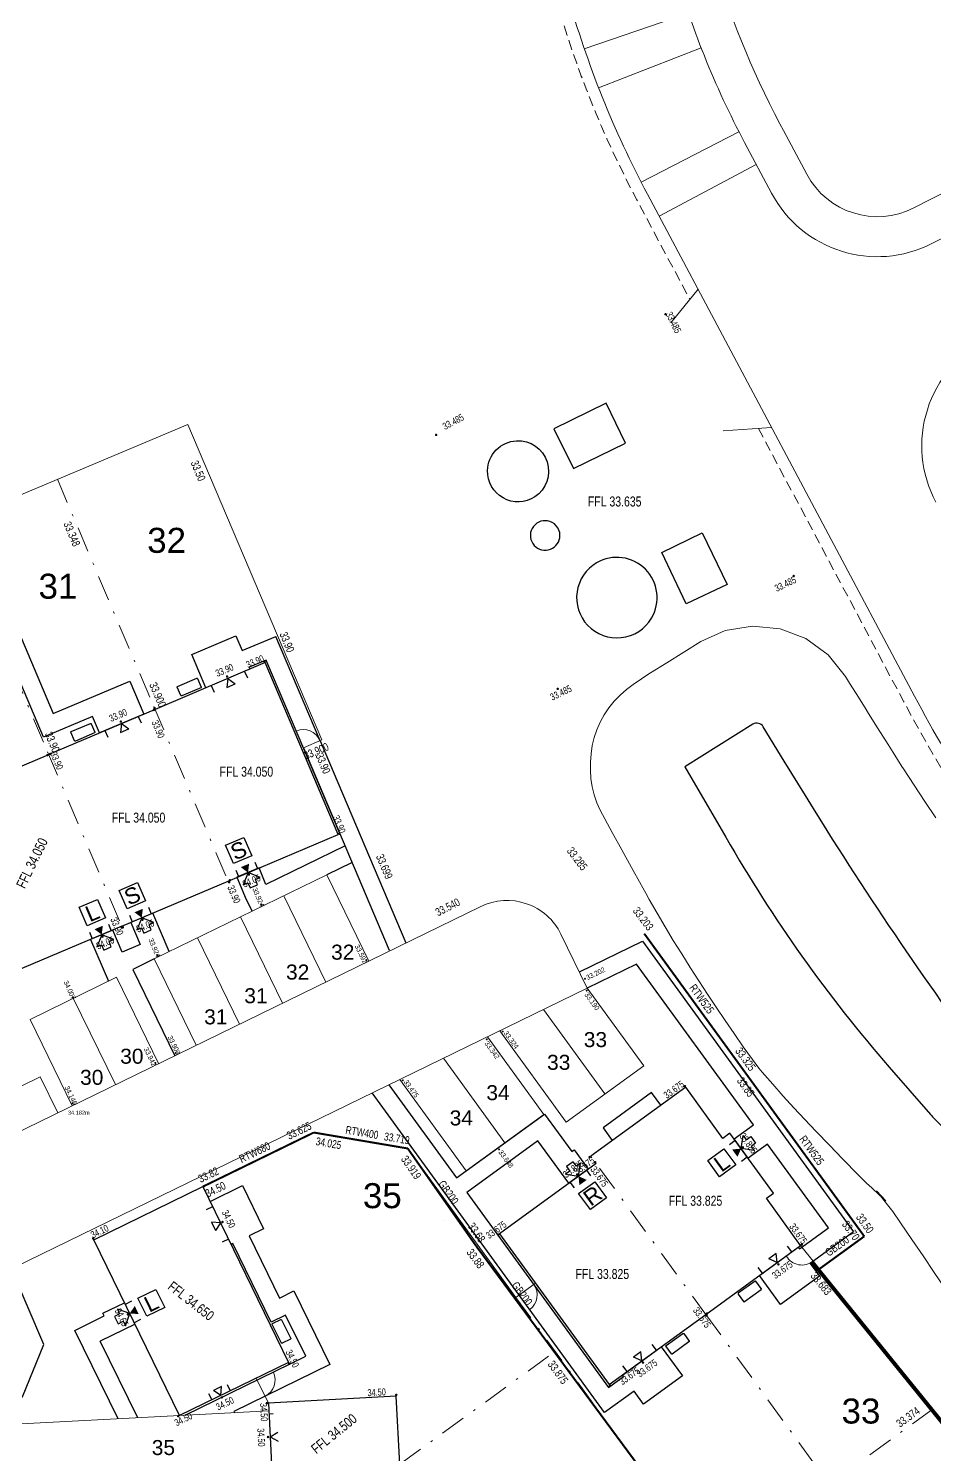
# Model space of a CAD drawing. Header units: metres. Extents: x 337936 to 338610, y 373199 to 374026.
# Drawn here: x 338159.8 to 338205, y 373504 to 373575.3 of the extents above; entities that cross this region are included whole.
import ezdxf

# ---------------------------------------------------------------- set-up
doc = ezdxf.new("R2010")
doc.units = ezdxf.units.M
for name, pattern in [('DASHDOT', [25.4, 12.7, -6.35, 0, -6.35]), ('DASHED', [0.75, 0.5, -0.25]), ('DASHED2', [0.375, 0.25, -0.125])]:
    doc.linetypes.add(name, pattern=pattern)
for name, color, linetype in [('0TT-0Layer', 252, 'Continuous'), ('A-WH_HT-Access-Main', 252, 'Continuous'), ('A-WH_HT-Services-ASHP', 252, 'Continuous'), ('A-WH_HT-Wall-Party Wall Line', 252, 'Continuous'), ('A-WH_HT-Wall-Structure', 252, 'Continuous'), ('C-Zz4050-T-SpotLevels', 7, 'Continuous'), ('DGL-Hedgerow', 252, 'HEDGE'), ('DGL-Paths', 252, 'Continuous'), ('EARTHWORKS', 252, 'Continuous'), ('EXTERNAL_WORKS_BACK_OF_FOOTWAY_LEVELS', 7, 'Continuous'), ('HOUSE_EXTERNAL_LEVELS', 7, 'Continuous'), ('HOUSE_SLAB_LEVEL', 7, 'Continuous'), ('PLOT_BOUNDARY_ANNOTATION', 7, 'Continuous'), ('PLOT_BOUNDARY_GRAVEL_BOARD', 7, 'Continuous')]:
    doc.layers.add(name, color=color, linetype=linetype)
doc.layers.add('A-WH_HT-Wall-Door Openings', color=252, linetype='Continuous', plot=False)
for name, color, linetype, lineweight in [('Basin Adoption Boundary', 252, 'Continuous', 0), ('DGL_BT Gates', 252, 'Continuous', 9), ('DGL_BT Rear Fencing', 252, 'DASHDOT', 9), ('DGL_BT-Replacement Fence', 252, 'FENCELINE2', 9), ('DGL_BT-Screen Fence', 252, 'FENCELINE2', 9), ('DGL_BT-Screen Pier Wall + Panels', 252, 'DASHED', 9), ('DGL_DRIVE', 252, 'Continuous', 9), ('DGL_Footpath', 252, 'Continuous', 9), ('DGL_Plot Parking', 252, 'Continuous', 9), ('DGL_PlotNo', 252, 'Continuous', 9), ('DGL_ROAD_KERBLINE', 252, 'Continuous', 9), ('DGL_VERGE', 252, 'DASHED', 9)]:
    doc.layers.add(name, color=color, linetype=linetype, lineweight=lineweight)
doc.layers.add('HOUSE_DOORS', color=3, linetype='Continuous', true_color=0x00ff00)
doc.layers.add('PLOT_BOUNDARY_RETAINING_WALL', color=1, linetype='Continuous', true_color=0xff0000)
doc.styles.add('9751B-2D$0$SSL', font='simplex.shx')
doc.styles.add('AnnotativeArial', font='arial.ttf', dxfattribs={"height": 2})
doc.styles.add('ESTROAD', font='arial.ttf', dxfattribs={"width": 0.75})
doc.styles.get("Standard").update_dxf_attribs({"font": 'arial.ttf'})
doc.styles.add('TTE', font='arial.ttf')
doc.linetypes.add('FENCELINE2', pattern='A,6.35,-2.54,[132,ltypeshp.shx,S=2.54,R=0,X=-2.54,Y=0],-2.54,25.4', length=36.83)
doc.linetypes.add('HEDGE', pattern='A,0.0001,-0.165,[")",9751B-2D$0$SSL,S=0.24,R=110,X=0.1014,Y=0.0975],-0.15,[")",9751B-2D$0$SSL,S=0.3,R=90,X=0.384,Y=0.125],-0.4,[")",9751B-2D$0$SSL,S=0.24,R=70,X=0.353,Y=0.027],-0.43', length=1.1451)

msp = doc.modelspace()

# ---------------------------------------------------------------- hatches: boundary and pattern name
at = {"layer": 'EXTERNAL_WORKS_BACK_OF_FOOTWAY_LEVELS'}
h = msp.add_hatch(color=256, dxfattribs=at)
edge = h.paths.add_edge_path(flags=17)
edge.add_ellipse((338171.396, 373531.518), major_axis=(0.0354, 0.0354), ratio=1, start_angle=45, end_angle=225, ccw=False)
edge.add_ellipse((338171.396, 373531.518), major_axis=(0.0354, 0.0354), ratio=1, start_angle=225, end_angle=405, ccw=False)
h = msp.add_hatch(color=256, dxfattribs=at)
edge = h.paths.add_edge_path(flags=17)
edge.add_ellipse((338166.2, 373528.984), major_axis=(0.0354, 0.0354), ratio=1, start_angle=45, end_angle=225, ccw=False)
edge.add_ellipse((338166.2, 373528.984), major_axis=(0.0354, 0.0354), ratio=1, start_angle=225, end_angle=405, ccw=False)
h = msp.add_hatch(color=256, dxfattribs=at)
edge = h.paths.add_edge_path(flags=17)
edge.add_ellipse((338176.633, 373528.732), major_axis=(0.0354, 0.0354), ratio=1, start_angle=45, end_angle=225, ccw=False)
edge.add_ellipse((338176.633, 373528.732), major_axis=(0.0354, 0.0354), ratio=1, start_angle=225, end_angle=405, ccw=False)
h = msp.add_hatch(color=256, dxfattribs=at)
edge = h.paths.add_edge_path(flags=17)
edge.add_ellipse((338187.563, 373527.8), major_axis=(0.0354, 0.0354), ratio=1, start_angle=45, end_angle=225, ccw=False)
edge.add_ellipse((338187.563, 373527.8), major_axis=(0.0354, 0.0354), ratio=1, start_angle=225, end_angle=405, ccw=False)
h = msp.add_hatch(color=256, dxfattribs=at)
edge = h.paths.add_edge_path(flags=17)
edge.add_ellipse((338187.648, 373527.207), major_axis=(0.0354, 0.0354), ratio=1, start_angle=45, end_angle=225, ccw=False)
edge.add_ellipse((338187.648, 373527.207), major_axis=(0.0354, 0.0354), ratio=1, start_angle=225, end_angle=405, ccw=False)
h = msp.add_hatch(color=256, dxfattribs=at)
edge = h.paths.add_edge_path(flags=17)
edge.add_ellipse((338161.966, 373526.877), major_axis=(0.0354, 0.0354), ratio=1, start_angle=45, end_angle=225, ccw=False)
edge.add_ellipse((338161.966, 373526.877), major_axis=(0.0354, 0.0354), ratio=1, start_angle=225, end_angle=405, ccw=False)
h = msp.add_hatch(color=256, dxfattribs=at)
edge = h.paths.add_edge_path(flags=17)
edge.add_ellipse((338183.45, 373525.159), major_axis=(0.0354, 0.0354), ratio=1, start_angle=45, end_angle=225, ccw=False)
edge.add_ellipse((338183.45, 373525.159), major_axis=(0.0354, 0.0354), ratio=1, start_angle=225, end_angle=405, ccw=False)
h = msp.add_hatch(color=256, dxfattribs=at)
edge = h.paths.add_edge_path(flags=17)
edge.add_ellipse((338182.651, 373524.769), major_axis=(0.0354, 0.0354), ratio=1, start_angle=45, end_angle=225, ccw=False)
edge.add_ellipse((338182.651, 373524.769), major_axis=(0.0354, 0.0354), ratio=1, start_angle=225, end_angle=405, ccw=False)
h = msp.add_hatch(color=256, dxfattribs=at)
edge = h.paths.add_edge_path(flags=17)
edge.add_ellipse((338166.087, 373523.589), major_axis=(0.0354, 0.0354), ratio=1, start_angle=45, end_angle=225, ccw=False)
edge.add_ellipse((338166.087, 373523.589), major_axis=(0.0354, 0.0354), ratio=1, start_angle=225, end_angle=405, ccw=False)
h = msp.add_hatch(color=256, dxfattribs=at)
edge = h.paths.add_edge_path(flags=17)
edge.add_ellipse((338167.106, 373524.086), major_axis=(0.0354, 0.0354), ratio=1, start_angle=45, end_angle=225, ccw=False)
edge.add_ellipse((338167.106, 373524.086), major_axis=(0.0354, 0.0354), ratio=1, start_angle=225, end_angle=405, ccw=False)
h = msp.add_hatch(color=256, dxfattribs=at)
edge = h.paths.add_edge_path(flags=17)
edge.add_ellipse((338178.453, 373522.722), major_axis=(0.0354, 0.0354), ratio=1, start_angle=45, end_angle=225, ccw=False)
edge.add_ellipse((338178.453, 373522.722), major_axis=(0.0354, 0.0354), ratio=1, start_angle=225, end_angle=405, ccw=False)
h = msp.add_hatch(color=256, dxfattribs=at)
edge = h.paths.add_edge_path(flags=17)
edge.add_ellipse((338161.952, 373521.572), major_axis=(0.0354, 0.0354), ratio=1, start_angle=45, end_angle=225, ccw=False)
edge.add_ellipse((338161.952, 373521.572), major_axis=(0.0354, 0.0354), ratio=1, start_angle=225, end_angle=405, ccw=False)
h = msp.add_hatch(color=256, dxfattribs=at)
edge = h.paths.add_edge_path(flags=17)
edge.add_ellipse((338183.269, 373519.265), major_axis=(0.0354, 0.0354), ratio=1, start_angle=45, end_angle=225, ccw=False)
edge.add_ellipse((338183.269, 373519.265), major_axis=(0.0354, 0.0354), ratio=1, start_angle=225, end_angle=405, ccw=False)
at = {"layer": 'HOUSE_DOORS'}
for points in [[(338170.721, 373533.105), (338170.362, 373533.376), (338170.776, 373533.552)], [(338165.408, 373530.85), (338165.048, 373531.121), (338165.463, 373531.297)], [(338163.409, 373530.003), (338163.049, 373530.273), (338163.464, 373530.449)], [(338195.368, 373519.307), (338195.185, 373518.896), (338194.921, 373519.26)], [(338187.239, 373517.925), (338187.65, 373517.742), (338187.286, 373517.478)], [(338164.809, 373511.065), (338165.061, 373511.438), (338165.258, 373511.034)]]:
    msp.add_hatch(color=256, dxfattribs=at).paths.add_polyline_path(points, flags=17)
at = {"layer": 'HOUSE_EXTERNAL_LEVELS'}
h = msp.add_hatch(color=256, dxfattribs=at)
edge = h.paths.add_edge_path(flags=17)
edge.add_ellipse((338191.588, 373561.019), major_axis=(0.0448, 0.0448), ratio=1, start_angle=-18.62578, end_angle=161.37422, ccw=False)
edge.add_ellipse((338191.588, 373561.019), major_axis=(0.0448, 0.0448), ratio=1, start_angle=161.37422, end_angle=341.37422, ccw=False)
h = msp.add_hatch(color=256, dxfattribs=at)
edge = h.paths.add_edge_path(flags=17)
edge.add_ellipse((338180.122, 373554.989), major_axis=(-0.0448, 0.0448), ratio=1, start_angle=-16.92596, end_angle=163.07404, ccw=False)
edge.add_ellipse((338180.122, 373554.989), major_axis=(-0.0448, 0.0448), ratio=1, start_angle=163.07404, end_angle=343.07404, ccw=False)
h = msp.add_hatch(color=256, dxfattribs=at)
edge = h.paths.add_edge_path(flags=17)
edge.add_ellipse((338197.994, 373547.933), major_axis=(-0.0448, 0.0448), ratio=1, start_angle=160.86824, end_angle=340.86824, ccw=False)
edge.add_ellipse((338197.994, 373547.933), major_axis=(-0.0448, 0.0448), ratio=1, start_angle=-19.13176, end_angle=160.86824, ccw=False)
h = msp.add_hatch(color=256, dxfattribs=at)
edge = h.paths.add_edge_path(flags=17)
edge.add_ellipse((338171.548, 373543.669), major_axis=(-0.0448, 0.0448), ratio=1, start_angle=157.99891, end_angle=337.99891, ccw=False)
edge.add_ellipse((338171.548, 373543.669), major_axis=(-0.0448, 0.0448), ratio=1, start_angle=-22.00109, end_angle=157.99891, ccw=False)
h = msp.add_hatch(color=256, dxfattribs=at)
edge = h.paths.add_edge_path(flags=17)
edge.add_ellipse((338169.675, 373542.912), major_axis=(0.0448, 0.0448), ratio=1, start_angle=157.99891, end_angle=337.99891, ccw=False)
edge.add_ellipse((338169.675, 373542.912), major_axis=(0.0448, 0.0448), ratio=1, start_angle=-22.00109, end_angle=157.99891, ccw=False)
h = msp.add_hatch(color=256, dxfattribs=at)
edge = h.paths.add_edge_path(flags=17)
edge.add_ellipse((338186.199, 373542.295), major_axis=(-0.0448, 0.0448), ratio=1, start_angle=160.86824, end_angle=340.86824, ccw=False)
edge.add_ellipse((338186.199, 373542.295), major_axis=(-0.0448, 0.0448), ratio=1, start_angle=-19.13176, end_angle=160.86824, ccw=False)
h = msp.add_hatch(color=256, dxfattribs=at)
edge = h.paths.add_edge_path(flags=17)
edge.add_ellipse((338166.048, 373541.335), major_axis=(-0.0448, 0.0448), ratio=1, start_angle=158, end_angle=338, ccw=False)
edge.add_ellipse((338166.048, 373541.335), major_axis=(-0.0448, 0.0448), ratio=1, start_angle=-22, end_angle=158, ccw=False)
h = msp.add_hatch(color=256, dxfattribs=at)
edge = h.paths.add_edge_path(flags=17)
edge.add_ellipse((338164.362, 373540.657), major_axis=(0.0448, 0.0448), ratio=1, start_angle=158, end_angle=338, ccw=False)
edge.add_ellipse((338164.362, 373540.657), major_axis=(0.0448, 0.0448), ratio=1, start_angle=-22, end_angle=158, ccw=False)
h = msp.add_hatch(color=256, dxfattribs=at)
edge = h.paths.add_edge_path(flags=17)
edge.add_ellipse((338166.01, 373541.238), major_axis=(0.0448, 0.0448), ratio=1, start_angle=-21.81137, end_angle=158.18863, ccw=False)
edge.add_ellipse((338166.01, 373541.238), major_axis=(0.0448, 0.0448), ratio=1, start_angle=158.18863, end_angle=338.18863, ccw=False)
h = msp.add_hatch(color=256, dxfattribs=at)
edge = h.paths.add_edge_path(flags=17)
edge.add_ellipse((338160.696, 373538.983), major_axis=(-0.0448, 0.0448), ratio=1, start_angle=158, end_angle=338, ccw=False)
edge.add_ellipse((338160.696, 373538.983), major_axis=(-0.0448, 0.0448), ratio=1, start_angle=-22, end_angle=158, ccw=False)
h = msp.add_hatch(color=256, dxfattribs=at)
edge = h.paths.add_edge_path(flags=17)
edge.add_ellipse((338160.83, 373539.041), major_axis=(-0.0448, 0.0448), ratio=1, start_angle=-111.98719, end_angle=68.01281, ccw=False)
edge.add_ellipse((338160.83, 373539.041), major_axis=(-0.0448, 0.0448), ratio=1, start_angle=68.01281, end_angle=248.01281, ccw=False)
h = msp.add_hatch(color=256, dxfattribs=at)
edge = h.paths.add_edge_path(flags=17)
edge.add_ellipse((338175.289, 373535.044), major_axis=(-0.0448, 0.0448), ratio=1, start_angle=68.00094, end_angle=248.00094, ccw=False)
edge.add_ellipse((338175.289, 373535.044), major_axis=(-0.0448, 0.0448), ratio=1, start_angle=-111.99906, end_angle=68.00094, ccw=False)
h = msp.add_hatch(color=256, dxfattribs=at)
edge = h.paths.add_edge_path(flags=17)
edge.add_ellipse((338170.764, 373533.006), major_axis=(0.0448, 0.0448), ratio=1, start_angle=-22, end_angle=158, ccw=False)
edge.add_ellipse((338170.764, 373533.006), major_axis=(0.0448, 0.0448), ratio=1, start_angle=158, end_angle=338, ccw=False)
h = msp.add_hatch(color=256, dxfattribs=at)
edge = h.paths.add_edge_path(flags=17)
edge.add_ellipse((338169.778, 373532.625), major_axis=(-0.0448, 0.0448), ratio=1, start_angle=-22, end_angle=158, ccw=False)
edge.add_ellipse((338169.778, 373532.625), major_axis=(-0.0448, 0.0448), ratio=1, start_angle=158, end_angle=338, ccw=False)
h = msp.add_hatch(color=256, dxfattribs=at)
edge = h.paths.add_edge_path(flags=17)
edge.add_ellipse((338169.817, 373532.722), major_axis=(0.0448, 0.0448), ratio=1, start_angle=158.18863, end_angle=338.18863, ccw=False)
edge.add_ellipse((338169.817, 373532.722), major_axis=(0.0448, 0.0448), ratio=1, start_angle=-21.81137, end_angle=158.18863, ccw=False)
h = msp.add_hatch(color=256, dxfattribs=at)
edge = h.paths.add_edge_path(flags=17)
edge.add_ellipse((338165.45, 373530.75), major_axis=(0.0448, 0.0448), ratio=1, start_angle=-22, end_angle=158, ccw=False)
edge.add_ellipse((338165.45, 373530.75), major_axis=(0.0448, 0.0448), ratio=1, start_angle=158, end_angle=338, ccw=False)
h = msp.add_hatch(color=256, dxfattribs=at)
edge = h.paths.add_edge_path(flags=17)
edge.add_ellipse((338163.451, 373529.903), major_axis=(-0.0448, 0.0448), ratio=1, start_angle=-111.98719, end_angle=68.01281, ccw=False)
edge.add_ellipse((338163.451, 373529.903), major_axis=(-0.0448, 0.0448), ratio=1, start_angle=68.01281, end_angle=248.01281, ccw=False)
h = msp.add_hatch(color=256, dxfattribs=at)
edge = h.paths.add_edge_path(flags=17)
edge.add_ellipse((338164.437, 373530.36), major_axis=(0.0448, 0.0448), ratio=1, start_angle=248.01281, end_angle=428.01281, ccw=False)
edge.add_ellipse((338164.437, 373530.36), major_axis=(0.0448, 0.0448), ratio=1, start_angle=68.01281, end_angle=248.01281, ccw=False)
h = msp.add_hatch(color=256, dxfattribs=at)
edge = h.paths.add_edge_path(flags=17)
edge.add_ellipse((338164.465, 373530.37), major_axis=(0.0448, 0.0448), ratio=1, start_angle=-21.81137, end_angle=158.18863, ccw=False)
edge.add_ellipse((338164.465, 373530.37), major_axis=(0.0448, 0.0448), ratio=1, start_angle=158.18863, end_angle=338.18863, ccw=False)
h = msp.add_hatch(color=256, dxfattribs=at)
edge = h.paths.add_edge_path(flags=17)
edge.add_ellipse((338192.553, 373522.433), major_axis=(0.0448, 0.0448), ratio=1, start_angle=260.99996, end_angle=440.99996, ccw=False)
edge.add_ellipse((338192.553, 373522.433), major_axis=(0.0448, 0.0448), ratio=1, start_angle=80.99996, end_angle=260.99996, ccw=False)
h = msp.add_hatch(color=256, dxfattribs=at)
edge = h.paths.add_edge_path(flags=17)
edge.add_ellipse((338195.456, 373519.37), major_axis=(0.0448, 0.0448), ratio=1, start_angle=80.99996, end_angle=260.99996, ccw=False)
edge.add_ellipse((338195.456, 373519.37), major_axis=(0.0448, 0.0448), ratio=1, start_angle=260.99996, end_angle=440.99996, ccw=False)
h = msp.add_hatch(color=256, dxfattribs=at)
edge = h.paths.add_edge_path(flags=17)
edge.add_ellipse((338187.794, 373518.885), major_axis=(-0.0448, 0.0448), ratio=1, start_angle=-99.00004, end_angle=80.99996, ccw=False)
edge.add_ellipse((338187.794, 373518.885), major_axis=(-0.0448, 0.0448), ratio=1, start_angle=80.99996, end_angle=260.99996, ccw=False)
h = msp.add_hatch(color=256, dxfattribs=at)
edge = h.paths.add_edge_path(flags=17)
edge.add_ellipse((338188.075, 373518.623), major_axis=(0.0448, 0.0448), ratio=1, start_angle=260.99996, end_angle=440.99996, ccw=False)
edge.add_ellipse((338188.075, 373518.623), major_axis=(0.0448, 0.0448), ratio=1, start_angle=80.99996, end_angle=260.99996, ccw=False)
h = msp.add_hatch(color=256, dxfattribs=at)
edge = h.paths.add_edge_path(flags=17)
edge.add_ellipse((338187.175, 373518.013), major_axis=(-0.0448, 0.0448), ratio=1, start_angle=80.99996, end_angle=260.99996, ccw=False)
edge.add_ellipse((338187.175, 373518.013), major_axis=(-0.0448, 0.0448), ratio=1, start_angle=-99.00004, end_angle=80.99996, ccw=False)
h = msp.add_hatch(color=256, dxfattribs=at)
edge = h.paths.add_edge_path(flags=17)
edge.add_ellipse((338168.531, 373517.437), major_axis=(0.0448, 0.0448), ratio=1, start_angle=-19.00004, end_angle=160.99996, ccw=False)
edge.add_ellipse((338168.531, 373517.437), major_axis=(0.0448, 0.0448), ratio=1, start_angle=160.99996, end_angle=340.99996, ccw=False)
h = msp.add_hatch(color=256, dxfattribs=at)
edge = h.paths.add_edge_path(flags=17)
edge.add_ellipse((338169.448, 373515.637), major_axis=(-0.0448, 0.0448), ratio=1, start_angle=-19.00004, end_angle=160.99996, ccw=False)
edge.add_ellipse((338169.448, 373515.637), major_axis=(-0.0448, 0.0448), ratio=1, start_angle=160.99996, end_angle=340.99996, ccw=False)
h = msp.add_hatch(color=256, dxfattribs=at)
edge = h.paths.add_edge_path(flags=17)
edge.add_ellipse((338183.224, 373515.008), major_axis=(0.0448, 0.0448), ratio=1, start_angle=260.99996, end_angle=440.99996, ccw=False)
edge.add_ellipse((338183.224, 373515.008), major_axis=(0.0448, 0.0448), ratio=1, start_angle=80.99996, end_angle=260.99996, ccw=False)
h = msp.add_hatch(color=256, dxfattribs=at)
edge = h.paths.add_edge_path(flags=17)
edge.add_ellipse((338162.981, 373514.813), major_axis=(-0.0448, 0.0448), ratio=1, start_angle=-19.00004, end_angle=160.99996, ccw=False)
edge.add_ellipse((338162.981, 373514.813), major_axis=(-0.0448, 0.0448), ratio=1, start_angle=160.99996, end_angle=340.99996, ccw=False)
h = msp.add_hatch(color=256, dxfattribs=at)
edge = h.paths.add_edge_path(flags=17)
edge.add_ellipse((338198.402, 373514.507), major_axis=(-0.0448, 0.0448), ratio=1, start_angle=80.99996, end_angle=260.99996, ccw=False)
edge.add_ellipse((338198.402, 373514.507), major_axis=(-0.0448, 0.0448), ratio=1, start_angle=-99.00004, end_angle=80.99996, ccw=False)
h = msp.add_hatch(color=256, dxfattribs=at)
edge = h.paths.add_edge_path(flags=17)
edge.add_ellipse((338197.228, 373513.519), major_axis=(-0.0448, 0.0448), ratio=1, start_angle=-99.00004, end_angle=80.99996, ccw=False)
edge.add_ellipse((338197.228, 373513.519), major_axis=(-0.0448, 0.0448), ratio=1, start_angle=80.99996, end_angle=260.99996, ccw=False)
h = msp.add_hatch(color=256, dxfattribs=at)
edge = h.paths.add_edge_path(flags=17)
edge.add_ellipse((338164.712, 373511.018), major_axis=(-0.0448, 0.0448), ratio=1, start_angle=160.99996, end_angle=340.99996, ccw=False)
edge.add_ellipse((338164.712, 373511.018), major_axis=(-0.0448, 0.0448), ratio=1, start_angle=-19.00004, end_angle=160.99996, ccw=False)
h = msp.add_hatch(color=256, dxfattribs=at)
edge = h.paths.add_edge_path(flags=17)
edge.add_ellipse((338193.643, 373510.958), major_axis=(-0.0448, 0.0448), ratio=1, start_angle=-99.00004, end_angle=80.99996, ccw=False)
edge.add_ellipse((338193.643, 373510.958), major_axis=(-0.0448, 0.0448), ratio=1, start_angle=80.99996, end_angle=260.99996, ccw=False)
h = msp.add_hatch(color=256, dxfattribs=at)
edge = h.paths.add_edge_path(flags=17)
edge.add_ellipse((338193.66, 373511.061), major_axis=(-0.0448, 0.0448), ratio=1, start_angle=80.99996, end_angle=260.99996, ccw=False)
edge.add_ellipse((338193.66, 373511.061), major_axis=(-0.0448, 0.0448), ratio=1, start_angle=-99.00004, end_angle=80.99996, ccw=False)
h = msp.add_hatch(color=256, dxfattribs=at)
edge = h.paths.add_edge_path(flags=17)
edge.add_ellipse((338172.783, 373508.551), major_axis=(0.0448, 0.0448), ratio=1, start_angle=-19.00004, end_angle=160.99996, ccw=False)
edge.add_ellipse((338172.783, 373508.551), major_axis=(0.0448, 0.0448), ratio=1, start_angle=160.99996, end_angle=340.99996, ccw=False)
h = msp.add_hatch(color=256, dxfattribs=at)
edge = h.paths.add_edge_path(flags=17)
edge.add_ellipse((338190.464, 373508.605), major_axis=(-0.0448, 0.0448), ratio=1, start_angle=-99.00004, end_angle=80.99996, ccw=False)
edge.add_ellipse((338190.464, 373508.605), major_axis=(-0.0448, 0.0448), ratio=1, start_angle=80.99996, end_angle=260.99996, ccw=False)
h = msp.add_hatch(color=256, dxfattribs=at)
edge = h.paths.add_edge_path(flags=17)
edge.add_ellipse((338188.81, 373507.446), major_axis=(0.0448, 0.0448), ratio=1, start_angle=80.99996, end_angle=260.99996, ccw=False)
edge.add_ellipse((338188.81, 373507.446), major_axis=(0.0448, 0.0448), ratio=1, start_angle=260.99996, end_angle=440.99996, ccw=False)
h = msp.add_hatch(color=256, dxfattribs=at)
edge = h.paths.add_edge_path(flags=17)
edge.add_ellipse((338169.416, 373506.87), major_axis=(0.0448, 0.0448), ratio=1, start_angle=-19.00004, end_angle=160.99996, ccw=False)
edge.add_ellipse((338169.416, 373506.87), major_axis=(0.0448, 0.0448), ratio=1, start_angle=160.99996, end_angle=340.99996, ccw=False)
h = msp.add_hatch(color=256, dxfattribs=at)
edge = h.paths.add_edge_path(flags=17)
edge.add_ellipse((338171.667, 373506.583), major_axis=(0.0448, 0.0448), ratio=1, start_angle=-42.00004, end_angle=137.99996, ccw=False)
edge.add_ellipse((338171.667, 373506.583), major_axis=(0.0448, 0.0448), ratio=1, start_angle=137.99996, end_angle=317.99996, ccw=False)
h = msp.add_hatch(color=256, dxfattribs=at)
edge = h.paths.add_edge_path(flags=17)
edge.add_ellipse((338178.13, 373506.995), major_axis=(-0.0448, 0.0448), ratio=1, start_angle=137.99996, end_angle=317.99996, ccw=False)
edge.add_ellipse((338178.13, 373506.995), major_axis=(-0.0448, 0.0448), ratio=1, start_angle=-42.00004, end_angle=137.99996, ccw=False)
h = msp.add_hatch(color=256, dxfattribs=at)
edge = h.paths.add_edge_path(flags=17)
edge.add_ellipse((338167.234, 373505.926), major_axis=(-0.0448, 0.0448), ratio=1, start_angle=160.99996, end_angle=340.99996, ccw=False)
edge.add_ellipse((338167.234, 373505.926), major_axis=(-0.0448, 0.0448), ratio=1, start_angle=-19.00004, end_angle=160.99996, ccw=False)
h = msp.add_hatch(color=256, dxfattribs=at)
edge = h.paths.add_edge_path(flags=17)
edge.add_ellipse((338171.721, 373504.886), major_axis=(-0.0448, 0.0448), ratio=1, start_angle=137.99996, end_angle=317.99996, ccw=False)
edge.add_ellipse((338171.721, 373504.886), major_axis=(-0.0448, 0.0448), ratio=1, start_angle=-42.00004, end_angle=137.99996, ccw=False)

# ---------------------------------------------------------------- linework, layer by layer
at = {"layer": '0TT-0Layer'}
for points in [[(338189.587, 373554.581), (338188.614, 373556.582), (338186.004, 373555.296), (338186.992, 373553.305)], [(338191.408, 373549.115), (338193.422, 373550.093), (338194.671, 373547.514), (338192.62, 373546.545)]]:
    msp.add_lwpolyline(points, close=True, dxfattribs=at)
for points in [[(338185.054, 373551.891, -0.279016), (338183.473, 373551.836, -0.279016), (338182.691, 373553.211, -0.188606), (338183.124, 373554.236, -0.188606), (338184.138, 373554.695, -0.339049), (338185.67, 373553.644, -0.339049)], [(338184.955, 373549.556, 0.309848), (338185.728, 373549.239, 0.309848), (338186.303, 373549.846, 0.177157), (338186.205, 373550.344, 0.177157), (338185.809, 373550.662, 0.319879), (338184.988, 373550.413, 0.319879)], [(338188.147, 373548.594, 0.229206), (338187.165, 373547.142, 0.229206), (338187.694, 373545.472, 0.235447), (338189.38, 373544.855, 0.235447), (338190.887, 373545.829, 0.341239), (338190.585, 373548.27, 0.341239)]]:
    msp.add_lwpolyline(points, format="xyb", close=True, dxfattribs=at)
at = {"layer": 'A-WH_HT-Access-Main'}
for points in [[(338170.721, 373533.105), (338170.475, 373532.496), (338170.715, 373532.597), (338170.824, 373532.34), (338171.201, 373532.5), (338171.092, 373532.757), (338171.331, 373532.859), (338170.721, 373533.105)], [(338165.408, 373530.85), (338165.161, 373530.24), (338165.401, 373530.342), (338165.51, 373530.084), (338165.887, 373530.244), (338165.778, 373530.502), (338166.018, 373530.604), (338165.408, 373530.85)], [(338163.408, 373530.001), (338163.162, 373529.391), (338163.401, 373529.493), (338163.511, 373529.235), (338163.888, 373529.395), (338163.778, 373529.653), (338164.018, 373529.755), (338163.408, 373530.001)], [(338195.368, 373519.307), (338195.471, 373519.956), (338195.624, 373519.745), (338195.851, 373519.91), (338196.091, 373519.579), (338195.865, 373519.414), (338196.018, 373519.204), (338195.368, 373519.307)], [(338187.239, 373517.925), (338187.342, 373518.575), (338187.131, 373518.422), (338186.967, 373518.648), (338186.635, 373518.408), (338186.8, 373518.181), (338186.589, 373518.028), (338187.239, 373517.925)], [(338164.811, 373511.06), (338164.19, 373511.275), (338164.304, 373511.04), (338164.052, 373510.918), (338164.231, 373510.55), (338164.483, 373510.673), (338164.597, 373510.439), (338164.811, 373511.06)]]:
    msp.add_lwpolyline(points, dxfattribs=at)
at = {"layer": 'A-WH_HT-Services-ASHP'}
for points in [[(338168.373, 373542.383, -0.414214), (338168.358, 373542.344), (338167.405, 373541.939, -0.414214), (338167.366, 373541.955), (338167.187, 373542.377, -0.414214), (338167.202, 373542.416), (338168.155, 373542.821, -0.414214), (338168.195, 373542.805)], [(338163.06, 373540.128, -0.414214), (338163.044, 373540.088), (338162.091, 373539.684, -0.414214), (338162.052, 373539.7), (338161.873, 373540.121, -0.414214), (338161.889, 373540.161), (338162.842, 373540.565, -0.414214), (338162.881, 373540.549)], [(338172.361, 373510.758, -0.414214), (338172.401, 373510.744), (338172.855, 373509.814, -0.414214), (338172.841, 373509.773), (338172.43, 373509.573, -0.414214), (338172.389, 373509.586), (338171.936, 373510.517, -0.414214), (338171.95, 373510.557)], [(338191.614, 373509.413, -0.414214), (338191.62, 373509.455), (338192.458, 373510.064, -0.414214), (338192.5, 373510.057), (338192.769, 373509.687, -0.414214), (338192.762, 373509.645), (338191.925, 373509.036, -0.414214), (338191.883, 373509.043)]]:
    msp.add_lwpolyline(points, format="xyb", close=True, dxfattribs=at)
at = {"layer": 'A-WH_HT-Services-ASHP', "elevation": 0}
msp.add_lwpolyline([(338196.104, 373512.676, 0.414214), (338196.062, 373512.682), (338195.224, 373512.074, 0.414214), (338195.218, 373512.032), (338195.487, 373511.662, 0.414214), (338195.529, 373511.655), (338196.366, 373512.263, 0.414214), (338196.373, 373512.305)], format="xyb", close=True, dxfattribs=at)
at = {"layer": 'A-WH_HT-Wall-Door Openings', "linetype": 'ByBlock'}
for p, q in [((338170.551, 373543.166), (338170.688, 373542.842)), ((338168.885, 373542.459), (338169.022, 373542.134)), ((338165.237, 373540.911), (338165.375, 373540.586)), ((338163.571, 373540.203), (338163.709, 373539.879)), ((338171.054, 373533.63), (338171.192, 373533.305)), ((338170.113, 373533.23), (338170.251, 373532.906)), ((338164.799, 373530.975), (338164.937, 373530.65)), ((338165.741, 373531.374), (338165.878, 373531.05)), ((338162.8, 373530.126), (338162.937, 373529.801)), ((338163.741, 373530.525), (338163.879, 373530.201)), ((338194.783, 373519.513), (338195.068, 373519.72)), ((338195.384, 373518.686), (338195.669, 373518.893)), ((338187.86, 373517.94), (338187.653, 373518.226)), ((338187.032, 373517.339), (338186.825, 373517.625)), ((338168.953, 373516.403), (338168.637, 373516.249)), ((338169.747, 373514.776), (338169.43, 373514.622)), ((338197.896, 373514.139), (338197.689, 373514.424)), ((338196.432, 373513.075), (338196.225, 373513.36)), ((338164.904, 373511.674), (338164.587, 373511.52)), ((338165.352, 373510.755), (338165.035, 373510.601)), ((338191.133, 373509.225), (338190.926, 373509.51)), ((338189.668, 373508.161), (338189.461, 373508.446)), ((338169.673, 373507.508), (338169.828, 373507.191)), ((338168.754, 373507.06), (338168.909, 373506.743))]:
    msp.add_line(p, q, dxfattribs=at)
at = {"layer": 'A-WH_HT-Wall-Party Wall Line', "linetype": 'DASHDOT', "lineweight": 15, "ltscale": 0.1}
for points in [[(338166.018, 373541.405), (338169.78, 373532.543)], [(338160.705, 373539.15), (338164.467, 373530.287)], [(338193.688, 373510.896), (338187.765, 373519.049)], [(338193.688, 373510.896), (338188.03, 373518.685)]]:
    msp.add_lwpolyline(points, dxfattribs=at)
at = {"layer": 'A-WH_HT-Wall-Structure', "lineweight": -3}
for p, q in [((338190.894, 373522.111), (338188.465, 373520.346)), ((338191.357, 373521.474), (338190.894, 373522.111)), ((338188.465, 373520.346), (338188.928, 373519.709))]:
    msp.add_line(p, q, dxfattribs=at)
at = {"layer": 'A-WH_HT-Wall-Structure'}
msp.add_line((338171.984, 373506.046), (338171.769, 373506.035), dxfattribs=at)
at = {"layer": 'A-WH_HT-Wall-Structure', "lineweight": -3}
for points in [[(338169.722, 373532.681), (338175.222, 373535.016), (338171.577, 373543.602), (338166.077, 373541.267)], [(338166.077, 373541.267), (338160.763, 373539.012)], [(338155.45, 373536.756), (338160.763, 373539.012)], [(338164.408, 373530.426), (338169.722, 373532.681)], [(338164.408, 373530.426), (338159.094, 373528.17)], [(338193.6, 373511.018), (338198.343, 373514.463), (338196.629, 373516.822), (338196.985, 373517.081), (338194.809, 373520.076), (338194.453, 373519.817), (338192.596, 373522.374), (338187.853, 373518.928)], [(338188.118, 373518.564), (338183.284, 373515.052), (338188.766, 373507.505), (338193.6, 373511.018)]]:
    msp.add_lwpolyline(points, dxfattribs=at)
msp.add_lwpolyline([(338167.3, 373505.958), (338163.013, 373514.747), (338168.465, 373517.405), (338172.751, 373508.617)], close=True, dxfattribs=at)
at = {"layer": 'A-WH_HT-Wall-Structure'}
msp.add_lwpolyline([(338178.312, 373503.531), (338178.134, 373506.921), (338171.74, 373506.586), (338171.918, 373503.196)], close=True, dxfattribs=at)
at = {"layer": 'Basin Adoption Boundary', "flags": 128}
for points in [[(338201.645, 373541.208), (338201.645, 373541.208), (338201.113, 373542.055), (338200.788, 373542.571), (338200.586, 373542.905), (338200.579, 373542.917), (338199.718, 373543.99), (338198.604, 373544.802), (338197.313, 373545.295), (338195.936, 373545.433), (338194.567, 373545.203), (338193.358, 373544.654), (338192.508, 373544.127), (338191.658, 373543.601), (338190.84, 373543.094), (338190.809, 373543.073), (338189.977, 373542.516), (338189.974, 373542.514), (338189.633, 373542.263), (338189.315, 373541.983), (338189.024, 373541.677), (338188.762, 373541.349), (338188.53, 373540.999), (338188.329, 373540.632), (338188.162, 373540.25), (338188.029, 373539.856), (338187.93, 373539.453), (338187.866, 373539.043), (338187.838, 373538.631), (338187.84, 373538.539), (338187.833, 373538.219), (338187.859, 373537.807), (338187.92, 373537.398), (338188.017, 373536.995), (338188.149, 373536.601), (338188.314, 373536.22), (338188.917, 373535.117), (338189.402, 373534.242), (338189.887, 373533.367), (338190.371, 373532.492), (338190.404, 373532.434), (338190.388, 373532.461), (338190.388, 373532.461), (338190.604, 373532.07), (338190.773, 373531.767), (338191.168, 373531.078), (338191.57, 373530.394), (338191.979, 373529.713), (338192.396, 373529.037), (338192.819, 373528.365), (338193.249, 373527.698), (338193.687, 373527.034), (338193.755, 373526.933), (338194.123, 373526.37), (338194.565, 373525.709), (338195.015, 373525.053), (338195.471, 373524.401), (338195.934, 373523.754), (338196.247, 373523.326), (338196.42, 373523.124), (338196.944, 373522.525), (338197.474, 373521.931), (338198.01, 373521.343), (338198.552, 373520.762), (338199.103, 373520.183), (338199.797, 373519.461), (338200.421, 373518.812), (338200.491, 373518.74), (338201.188, 373518.021), (338201.282, 373517.925), (338201.48, 373517.726), (338201.684, 373517.533), (338201.716, 373517.504), (338202.456, 373516.83), (338202.603, 373516.697), (338202.137, 373517.196), (338202.758, 373516.411), (338202.951, 373516.167), (338203.338, 373515.596), (338203.9, 373514.769), (338204.461, 373513.941), (338205.022, 373513.113), (338205.583, 373512.285)], [(338205.093, 373535.844), (338204.554, 373536.655), (338204.02, 373537.469), (338203.49, 373538.286), (338203.408, 373538.414), (338202.966, 373539.108), (338202.717, 373539.503), (338202.185, 373540.349), (338201.653, 373541.196), (338201.645, 373541.208)]]:
    msp.add_lwpolyline(points, dxfattribs=at)
at = {"layer": 'DGL-Hedgerow', "flags": 128}
msp.add_lwpolyline([(338156.694, 373505.721), (338159.455, 373506.893), (338160.515, 373509.516), (338158.908, 373513.3)], dxfattribs=at)
at = {"layer": 'DGL-Paths', "flags": 128}
for points in [[(338136.577, 373537.884), (338140.266, 373542.37), (338157.347, 373549.62), (338160.981, 373541.059), (338164.806, 373542.683), (338165.509, 373541.026), (338163.3, 373540.088), (338162.949, 373540.917), (338160.504, 373539.879), (338156.87, 373548.44), (338140.821, 373541.627), (338137.272, 373537.312)], [(338168.613, 373542.345), (338167.91, 373544.002), (338170.119, 373544.94), (338170.432, 373544.203), (338172.107, 373544.913)], [(338174.32, 373539.7), (338172.106, 373544.914)], [(338171.669, 373543.641), (338171.629, 373543.734), (338170.783, 373543.375), (338170.823, 373543.283)], [(338175.314, 373535.055), (338171.669, 373543.641)], [(338173.491, 373539.348), (338177.784, 373529.235)], [(338174.32, 373539.699), (338178.612, 373529.587)], [(338175.572, 373534.446), (338171.618, 373532.517), (338171.284, 373533.344), (338170.17, 373532.873), (338170.637, 373531.768), (338170.925, 373531.178)], [(338175.924, 373533.616), (338174.663, 373533.001)], [(338166.78, 373529.156), (338165.961, 373531.085), (338164.856, 373530.616), (338165.325, 373529.511), (338164.428, 373529.131), (338163.959, 373530.235), (338162.855, 373529.766), (338163.743, 373527.675)], [(338166.034, 373528.792), (338164.956, 373528.266), (338167.06, 373523.952)], [(338168.824, 373516.668), (338170.442, 373517.457), (338171.494, 373515.3), (338170.775, 373514.95), (338172.293, 373511.837), (338173.012, 373512.188), (338174.807, 373508.507), (338170.009, 373506.167), (338170.041, 373506.102)], [(338180.491, 373515.698), (338180.492, 373515.697)], [(338167.576, 373505.981), (338173.604, 373508.922), (338172.598, 373510.984), (338171.879, 373510.634), (338169.966, 373514.555), (338169.876, 373514.511)], [(338164.239, 373505.798), (338162.065, 373510.219), (338163.536, 373510.939), (338163.47, 373511.074), (338164.548, 373511.6)], [(338165.074, 373510.521), (338163.336, 373509.673)], [(338165.217, 373505.849), (338163.336, 373509.673)]]:
    msp.add_lwpolyline(points, dxfattribs=at)
at = {"layer": 'DGL-Paths'}
for points in [[(338187.285, 373528.142), (338190.43, 373529.676), (338200.986, 373515.147), (338198.814, 373513.569), (338199.284, 373512.922), (338197.342, 373511.511), (338196.284, 373512.967), (338198.226, 373514.378), (338198.285, 373514.297), (338199.729, 373515.346), (338196.692, 373519.526), (338195.721, 373518.821), (338195.016, 373519.792), (338195.986, 373520.497), (338190.146, 373528.536), (338187.679, 373527.333)], [(338177.754, 373522.492), (338181.135, 373517.839), (338185.535, 373521.036), (338186.898, 373519.159), (338187.02, 373519.248), (338187.724, 373518.276), (338186.753, 373517.571), (338185.214, 373519.69), (338181.664, 373517.111), (338188.745, 373507.365), (338189.489, 373507.905), (338189.43, 373507.986), (338191.371, 373509.396), (338192.429, 373507.94), (338190.488, 373506.53), (338190.018, 373507.177), (338188.546, 373506.108), (338176.933, 373522.092)]]:
    msp.add_lwpolyline(points, dxfattribs=at)
at = {"layer": 'DGL_BT Gates'}
for centre, start, end in [((338173.489, 373539.354), 22.57085, 112.57085), ((338198.406, 373514.386), 209.62059, 309.01275), ((338184.274, 373511.987), 305.99996, 35.99996), ((338171.178, 373507.738), 295.99996, 25.99996)]:
    msp.add_arc(centre, 0.9, start, end, dxfattribs=at)
at = {"layer": 'DGL_BT Rear Fencing', "ltscale": 0.1}
for p, q in [((338161.193, 373552.773), (338166.077, 373541.267)), ((338155.88, 373550.517), (338160.763, 373539.012)), ((338193.6, 373511.018), (338199.772, 373502.523)), ((338204.962, 373506.294), (338193.967, 373498.305))]:
    msp.add_line(p, q, dxfattribs=at)
at = {"layer": 'DGL_BT Rear Fencing', "ltscale": 0.1, "flags": 128}
for points in [[(338184.112, 373511.87), (338193.967, 373498.305)], [(338178.312, 373503.531), (338186.073, 373509.17)]]:
    msp.add_lwpolyline(points, dxfattribs=at)
at = {"layer": 'DGL_BT-Replacement Fence', "ltscale": 0.05}
msp.add_lwpolyline([(338167.715, 373555.515), (338154.201, 373549.833), (338150.288, 373550.95)], dxfattribs=at)
at = {"layer": 'DGL_BT-Screen Fence', "ltscale": 0.03}
for points in [[(338174.412, 373539.738), (338167.715, 373555.515)], [(338173.491, 373539.348), (338174.412, 373539.738)], [(338168.465, 373517.405), (338174.009, 373520.11), (338178.705, 373519.313), (338184.112, 373511.87), (338185.083, 373512.575)], [(338198.343, 373514.463), (338210.32, 373499.68), (338211.496, 373498.062)], [(338171.74, 373506.586), (338171.134, 373507.828)]]:
    msp.add_lwpolyline(points, dxfattribs=at)
at = {"layer": 'DGL_BT-Screen Pier Wall + Panels', "ltscale": 0.5, "const_width": 0.15, "flags": 128}
msp.add_lwpolyline([(338198.891, 373513.628), (338210.241, 373499.619), (338210.83, 373498.808)], dxfattribs=at)
at = {"layer": 'DGL_DRIVE'}
for p, q in [((338172.506, 373531.949), (338174.61, 373527.634)), ((338168.191, 373529.844), (338170.296, 373525.53)), ((338161.99, 373526.82), (338164.094, 373522.505)), ((338188.559, 373522.039), (338185.489, 373526.265)), ((338183.562, 373519.602), (338180.492, 373523.828))]:
    msp.add_line(p, q, dxfattribs=at)
at = {"layer": 'DGL_DRIVE', "flags": 128}
for points in [[(338176.767, 373528.686), (338176.767, 373528.686), (338174.663, 373533.001), (338170.349, 373530.896), (338172.453, 373526.582)], [(338172.453, 373526.582), (338172.453, 373526.582), (338170.349, 373530.896), (338166.034, 373528.792), (338168.138, 373524.478)], [(338166.251, 373523.558), (338166.251, 373523.558), (338164.147, 373527.872), (338159.833, 373525.768), (338161.937, 373521.453)], [(338183.299, 373525.197), (338186.617, 373520.629), (338190.501, 373523.45), (338187.679, 373527.333)], [(338182.683, 373524.896), (338185.504, 373521.013), (338181.621, 373518.191), (338178.302, 373522.759)], [(338157.623, 373519.349), (338156.746, 373521.147), (338160.341, 373522.9), (338161.218, 373521.103)], [(338171.761, 373506.192), (338156.826, 373505.409)]]:
    msp.add_lwpolyline(points, dxfattribs=at)
msp.add_lwpolyline([(338152.06, 373516.636), (338182.353, 373531.411, -0.414214), (338186.364, 373530.03), (338187.679, 373527.333), (338154.408, 373511.106)], format="xyb", dxfattribs=at)
at = {"layer": 'DGL_Footpath'}
msp.add_line((338197.306, 373570.547), (338197.485, 373570.211), dxfattribs=at)
at = {"layer": 'DGL_Footpath', "flags": 128}
for points in [[(338190.179, 373587.79, -0.063989), (338193.919, 373578.993, 0.053681), (338197.306, 373570.547)], [(338198.649, 373568.022, 0.409111), (338203.997, 373566.336), (338218.395, 373573.672), (338222.708, 373565.208), (338208.582, 373558.01, 0.419335), (338206.866, 373552.568, 0.419335)]]:
    msp.add_lwpolyline(points, format="xyb", dxfattribs=at)
msp.add_lwpolyline([(338197.485, 373570.211), (338198.649, 373568.022)], dxfattribs=at)
at = {"layer": 'DGL_ROAD_KERBLINE'}
msp.add_line((338204.03, 373541.926), (338190.684, 373567.026), dxfattribs=at)
at = {"layer": 'DGL_ROAD_KERBLINE', "flags": 128}
for points in [[(338134.927, 373646.974, -0.096851), (338140.662, 373632.733, 0.074603), (338143.62, 373624.336), (338146.474, 373618.954, 0.145268), (338156.639, 373608.599), (338167.167, 373602.763, -0.100695), (338173.838, 373597.066), (338181.46, 373587.31, -0.097571), (338186.699, 373576.962, 0.053681), (338190.684, 373567.026)], [(338188.453, 373586.779, -0.063989), (338191.994, 373578.451, 0.053681), (338195.54, 373569.608)], [(338196.883, 373567.083, 0.409111), (338204.905, 373564.554), (338217.521, 373570.982), (338220.018, 373566.082), (338207.674, 373559.792, 0.419335), (338205.1, 373551.629)]]:
    msp.add_lwpolyline(points, format="xyb", dxfattribs=at)
for points in [[(338192.733, 373576.079), (338187.53, 373574.296)], [(338193.371, 373574.337), (338188.246, 373572.339)], [(338195.261, 373570.143), (338190.37, 373567.627)], [(338196.883, 373567.083), (338195.54, 373569.608)], [(338196.127, 373568.504), (338191.271, 373565.922)], [(338191.854, 373560.596), (338193.213, 373562.27)], [(338196.89, 373555.355), (338194.472, 373555.197)]]:
    msp.add_lwpolyline(points, dxfattribs=at)
at = {"layer": 'DGL_ROAD_KERBLINE'}
msp.add_arc((338272.679, 373578.427), 77.75, 208, 217, dxfattribs=at)
at = {"layer": 'DGL_VERGE', "flags": 128}
for points in [[(338157.764, 373607.289), (338166.876, 373602.238, -0.100695), (338173.365, 373596.696), (338180.987, 373586.94, -0.097571), (338186.122, 373576.8, 0.053681), (338190.154, 373566.744), (338192.802, 373561.765)], [(338196.233, 373555.312), (338203.501, 373541.644, 0.03929), (338210.106, 373531.275), (338232.82, 373501.133)]]:
    msp.add_lwpolyline(points, format="xyb", dxfattribs=at)
at = {"layer": 'EARTHWORKS', "flags": 128}
msp.add_lwpolyline([(338197.526, 373538.68), (338196.473, 373540.397, 0.41704), (338195.951, 373540.519), (338192.559, 373538.392), (338194.604, 373534.876, -0.001966), (338194.607, 373534.87), (338194.607, 373534.87, 0.049454), (338202.772, 373523.378), (338204.83, 373521.015, 0.015476), (338205.043, 373520.786), (338205.884, 373519.933, -0.040196), (338205.923, 373519.886), (338221.525, 373497.927), (338221.525, 373497.927, 0.469812), (338227.173, 373497.092), (338227.19, 373497.108), (338221.867, 373504.684), (338211.363, 373518.802, 0.00692), (338211.348, 373518.821), (338207.807, 373523.316), (338207.807, 373523.316, -0.022017), (338198.58, 373536.963), (338197.526, 373538.68)], format="xyb", dxfattribs=at)
at = {"layer": 'HOUSE_DOORS'}
for p, q in [((338169.718, 373542.812), (338169.663, 373542.366)), ((338169.718, 373542.812), (338170.077, 373542.542)), ((338169.663, 373542.366), (338170.077, 373542.542)), ((338164.404, 373540.557), (338164.349, 373540.11)), ((338164.349, 373540.11), (338164.763, 373540.286)), ((338164.404, 373540.557), (338164.763, 373540.286)), ((338168.901, 373515.621), (338169.099, 373515.217)), ((338169.35, 373515.59), (338168.901, 373515.621)), ((338169.35, 373515.59), (338169.099, 373515.217)), ((338197.117, 373514.054), (338196.753, 373513.79)), ((338197.164, 373513.607), (338196.753, 373513.79)), ((338197.164, 373513.607), (338197.117, 373514.054)), ((338190.354, 373509.14), (338189.99, 373508.876)), ((338190.401, 373508.693), (338189.99, 373508.876)), ((338190.401, 373508.693), (338190.354, 373509.14)), ((338169.4, 373507.416), (338168.995, 373507.219)), ((338169.368, 373506.967), (338168.995, 373507.219)), ((338169.368, 373506.967), (338169.4, 373507.416)), ((338171.829, 373504.891), (338172.206, 373505.136)), ((338171.829, 373504.891), (338172.23, 373504.687))]:
    msp.add_line(p, q, dxfattribs=at)
at = {"layer": 'HOUSE_EXTERNAL_LEVELS', "color": 0, "flags": 128}
for points in [[(338169.597, 373534.475), (338170.517, 373534.866), (338170.908, 373533.945), (338169.988, 373533.554), (338169.597, 373534.475)], [(338164.283, 373532.219), (338165.204, 373532.61), (338165.595, 373531.69), (338164.674, 373531.299), (338164.283, 373532.219)], [(338162.284, 373531.372), (338163.205, 373531.763), (338163.595, 373530.842), (338162.675, 373530.451), (338162.284, 373531.372)], [(338193.699, 373518.712), (338194.508, 373519.3), (338195.096, 373518.491), (338194.287, 373517.903), (338193.699, 373518.712)], [(338187.246, 373517.065), (338188.055, 373517.653), (338188.643, 373516.844), (338187.834, 373516.256), (338187.246, 373517.065)], [(338165.219, 373511.821), (338166.118, 373512.26), (338166.556, 373511.361), (338165.657, 373510.923), (338165.219, 373511.821)]]:
    msp.add_lwpolyline(points, dxfattribs=at)
at = {"layer": 'PLOT_BOUNDARY_GRAVEL_BOARD', "color": 130, "linetype": 'DASHED2', "ltscale": 2, "const_width": 0.1}
for points in [[(338182.109, 373514.456), (338178.705, 373519.313)], [(338193.83, 373498.581), (338182.109, 373514.456)], [(338199.289, 373513.296), (338201.522, 373514.919)]]:
    msp.add_lwpolyline(points, dxfattribs=at)
at = {"layer": 'PLOT_BOUNDARY_RETAINING_WALL', "color": 210, "linetype": 'DASHED2', "ltscale": 2, "const_width": 0.1}
for points in [[(338195.627, 373523.033), (338190.525, 373530.056)], [(338201.522, 373514.919), (338195.627, 373523.033)], [(338174.009, 373520.11), (338168.465, 373517.405)], [(338178.705, 373519.313), (338174.009, 373520.11)]]:
    msp.add_lwpolyline(points, dxfattribs=at)

# ---------------------------------------------------------------- texts
at = {"layer": 'C-Zz4050-T-SpotLevels', "color": 7, "linetype": 'Continuous', "lineweight": -3, "insert": (338161.719, 373521.103, 34.182), "char_height": 0.2, "attachment_point": 4, "style": 'TTE'}
msp.add_mtext('34.182m', dxfattribs=at)
at = {"layer": 'DGL_Plot Parking', "char_height": 0.75, "attachment_point": 5, "style": 'AnnotativeArial'}
for s, insert in [('32', (338175.457, 373529.123)), ('32', (338173.203, 373528.13)), ('31', (338171.117, 373526.945)), ('31', (338169.112, 373525.888)), ('33', (338188.085, 373524.752)), ('30', (338164.915, 373523.92)), ('33', (338186.251, 373523.615)), ('30', (338162.91, 373522.864)), ('34', (338183.216, 373522.099)), ('34', (338181.382, 373520.835)), ('35', (338166.492, 373504.355))]:
    msp.add_mtext(s, dxfattribs=dict(at, insert=insert))
at = {"layer": 'DGL_PlotNo', "char_height": 1.25, "width": 2.66537, "attachment_point": 5, "style": 'AnnotativeArial'}
for s, insert in [('32', (338166.654, 373549.709)), ('31', (338161.221, 373547.416)), ('35', (338177.433, 373516.944)), ('33', (338201.358, 373506.176))]:
    msp.add_mtext(s, dxfattribs=dict(at, insert=insert))
at = {"layer": 'EXTERNAL_WORKS_BACK_OF_FOOTWAY_LEVELS', "linetype": 'Continuous', "style": 'ESTROAD', "width": 0.75}
for s, rotation, p in [('33.924', 293, (338170.935, 373532.288)), ('33.924', 293, (338165.74, 373529.754)), ('33.592', 295.99997, (338176.044, 373529.432)), ('33.202', 25.99996, (338187.697, 373527.728)), ('34.007', 293.98459, (338161.492, 373527.64)), ('33.190', 305.99997, (338187.52, 373527.002)), ('33.324', 305.99997, (338183.484, 373525.072)), ('33.942', 295.58035, (338165.502, 373524.293)), ('33.908', 295.99997, (338166.695, 373524.875)), ('33.342', 305.99997, (338182.524, 373524.565)), ('34.146', 295.58035, (338161.547, 373522.364)), ('33.475', 305.99997, (338178.487, 373522.635)), ('33.648', 305.99997, (338183.221, 373519.121))]:
    msp.add_text(s, height=0.25, rotation=rotation, dxfattribs=at).set_placement(p)
at = {"layer": 'HOUSE_DOORS', "color": 100, "linetype": 'Continuous', "style": 'ESTROAD', "width": 0.75}
for s, rotation, p in [('33.90', 22.99891, (338169.188, 373542.889)), ('33.90', 23, (338163.874, 373540.633)), ('34.05', 23, (338170.542, 373532.353)), ('34.05', 23, (338165.228, 373530.097)), ('34.05', 23.01281, (338163.23, 373529.25)), ('33.825', 305.99997, (338195.263, 373519.924)), ('33.825', 35.99996, (338186.622, 373517.82)), ('34.50', 295.99997, (338169.399, 373516.123)), ('33.675', 35.99996, (338197.076, 373512.773)), ('34.65', 295.99997, (338164.048, 373511.205)), ('33.675', 35.99996, (338190.313, 373507.859)), ('34.50', 25.99996, (338169.23, 373506.207)), ('34.50', 272.99997, (338171.183, 373505.316))]:
    msp.add_text(s, height=0.35, rotation=rotation, dxfattribs=at).set_placement(p)
at = {"layer": 'HOUSE_EXTERNAL_LEVELS', "color": 0, "linetype": 'Continuous', "style": 'ESTROAD', "width": 0.75}
for s, rotation, p in [('33.485', 296.37424, (338191.585, 373561.035)), ('33.485', 28.07404, (338180.565, 373555.23)), ('33.485', 25.86824, (338197.15, 373547.136)), ('33.90', 22.99891, (338170.718, 373543.321)), ('33.485', 25.86824, (338185.93, 373541.695)), ('33.90', 293.18863, (338165.892, 373540.627)), ('33.90', 293.01282, (338160.827, 373539.057)), ('33.90', 293.00095, (338174.941, 373535.874)), ('33.90', 293.18863, (338169.681, 373532.372)), ('33.90', 293.18863, (338163.833, 373530.772)), ('33.675', 35.99996, (338191.655, 373521.786)), ('33.675', 35.99996, (338187.177, 373517.976)), ('33.675', 305.99997, (338187.814, 373518.263)), ('33.675', 35.99996, (338182.772, 373514.775)), ('34.10', 25.99996, (338162.966, 373514.809)), ('33.675', 305.99997, (338197.755, 373515.404)), ('33.675', 305.99997, (338192.938, 373511.211)), ('34.50', 295.99997, (338172.581, 373509.141)), ('33.675', 35.99996, (338189.431, 373507.466)), ('34.50', 2.99996, (338176.701, 373506.924)), ('34.50', 272.99997, (338171.317, 373506.58)), ('34.50', 25.99996, (338167.153, 373505.416))]:
    msp.add_text(s, height=0.35, rotation=rotation, dxfattribs=at).set_placement(p)
at = {"layer": 'HOUSE_EXTERNAL_LEVELS', "color": 0, "char_height": 0.8, "width": 0.8, "attachment_point": 5, "line_spacing_factor": 0.888}
for s, insert, rotation in [('\\W1.00;S', (338170.253, 373534.21), 23), ('\\W1.00;S', (338164.939, 373531.955), 23), ('\\W1.00;L', (338162.94, 373531.107), 23.01281), ('\\W1.00;L', (338194.397, 373518.601), 35.99996), ('\\W1.00;R', (338187.944, 373516.954), 35.99996), ('\\W1.00;L', (338165.888, 373511.591), 25.99996)]:
    msp.add_mtext(s, dxfattribs=dict(at, insert=insert, rotation=rotation))
at = {"layer": 'HOUSE_SLAB_LEVEL', "color": 1, "linetype": 'Continuous', "true_color": 0xff0000, "style": 'ESTROAD', "width": 0.75}
for s, p in [('FFL 33.635', (338187.709, 373551.41)), ('FFL 34.050', (338169.301, 373537.901)), ('FFL 34.050', (338163.908, 373535.606)), ('FFL 33.825', (338191.747, 373516.449)), ('FFL 33.825', (338187.091, 373512.788))]:
    msp.add_text(s, height=0.5, dxfattribs=at).set_placement(p)
for s, rotation, p in [('FFL 34.050', 64.01281, (338159.56, 373532.271)), ('FFL 34.650', 321.99997, (338166.668, 373512.318)), ('FFL 34.500', 38.99996, (338174.133, 373504.018))]:
    msp.add_text(s, height=0.5, rotation=rotation, dxfattribs=at).set_placement(p)
at = {"layer": 'PLOT_BOUNDARY_ANNOTATION', "linetype": 'Continuous', "style": 'ESTROAD', "width": 0.75}
for s, rotation, p in [('33.50', 292.58487, (338167.847, 373553.605)), ('33.348', 292.9928, (338161.485, 373550.549)), ('33.90', 292.58487, (338172.287, 373545.038)), ('33.900', 292.9928, (338165.775, 373542.509)), ('33.90', 292.99637, (338160.551, 373540.04)), ('33.900', 23, (338173.618, 373538.748)), ('33.90', 293, (338174.086, 373538.967)), ('33.285', 307.22186, (338186.63, 373534.188)), ('33.699', 293, (338177.106, 373533.921)), ('33.540', 26.91576, (338180.218, 373530.912)), ('33.203', 307.22186, (338189.926, 373531.187)), ('RTW525', 305.99997, (338192.753, 373527.342)), ('33.325', 305.99997, (338195.051, 373524.179)), ('33.85', 305.99997, (338195.13, 373522.694)), ('33.625', 25.99996, (338172.782, 373519.741)), ('RTW400', 350.36786, (338175.57, 373520.055)), ('33.719', 350.36786, (338177.494, 373519.728)), ('RTW525', 305.99997, (338198.251, 373519.773)), ('RTW680', 25.99996, (338170.398, 373518.578)), ('34.025', 350.36786, (338174.082, 373519.487)), ('33.919', 305.03387, (338178.346, 373518.777)), ('33.82', 25.99996, (338168.358, 373517.584)), ('34.50', 25.99996, (338168.713, 373516.857)), ('GB200', 305.03387, (338180.201, 373517.538)), ('33.70', 306, (338200.383, 373515.516)), ('33.50', 305.99997, (338201.085, 373515.873)), ('33.68', 305.03387, (338181.682, 373515.427)), ('33.88', 306.86719, (338181.617, 373514.11)), ('GB200', 35.99996, (338199.755, 373513.891)), ('33.683', 309.01276, (338198.81, 373512.931)), ('GB200', 306.86719, (338183.865, 373512.46)), ('33.875', 305.99997, (338185.677, 373508.523)), ('33.374', 35.99996, (338203.308, 373505.348))]:
    msp.add_text(s, height=0.4, rotation=rotation, dxfattribs=at).set_placement(p)

doc.saveas('drawing.dxf')
